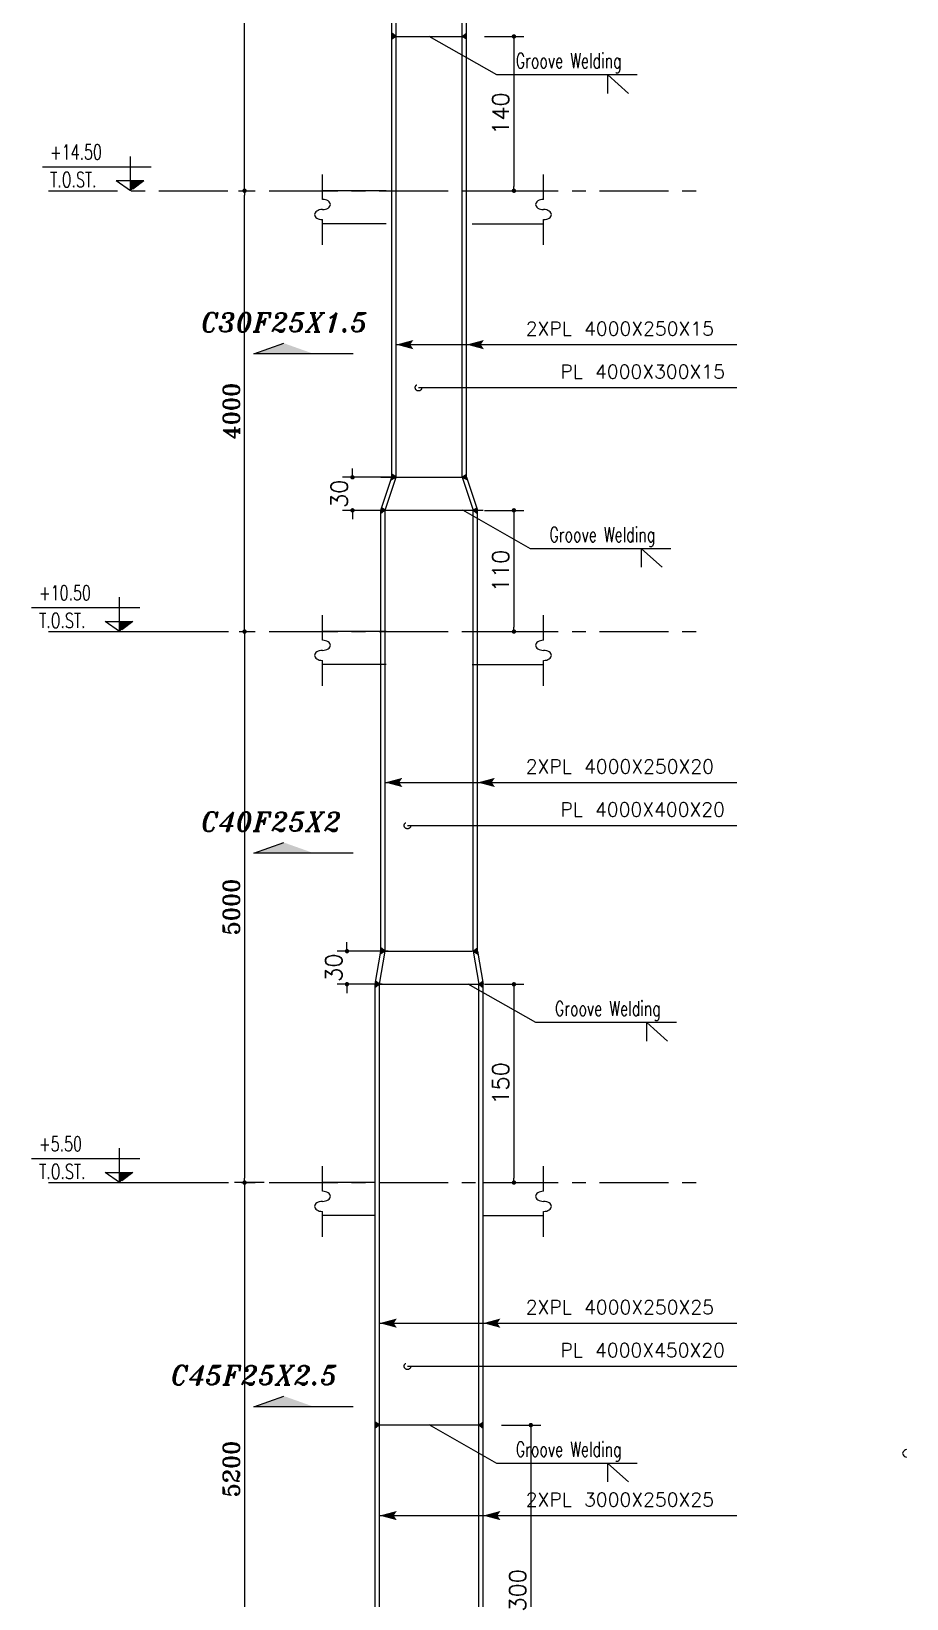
# Model space of a CAD drawing. Header units: inches. Extents: x 1387 to 2676, y -3554 to -2136.
# Drawn here: x 2543.95 to 2559.84, y -2442.79 to -2414.35 of the extents above; entities that cross this region are included whole.
import ezdxf

# ---------------------------------------------------------------- set-up
doc = ezdxf.new("R2010")
doc.units = ezdxf.units.IN
doc.header["$MEASUREMENT"] = 0
doc.linetypes.add('CENTER', pattern=[2, 1.25, -0.25, 0.25, -0.25])
doc.linetypes.add('HIDDEN', pattern=[0.375, 0.25, -0.125])
for name, color, linetype in [('1', 1, 'Continuous'), ('1R', 1, 'Continuous'), ('2H', 2, 'HIDDEN'), ('2Y', 2, 'Continuous'), ('3', 3, 'HIDDEN'), ('3G', 3, 'Continuous'), ('AXE', 1, 'CENTER'), ('D', 1, 'Continuous'), ('DIM', 8, 'Continuous'), ('LEVEL', 3, 'HIDDEN'), ('Pich', 2, 'Continuous')]:
    doc.layers.add(name, color=color, linetype=linetype)
doc.layers.add('2', color=2, linetype='Continuous', lineweight=9)
doc.styles.add('ITALICT', font='italict')
doc.styles.add('ROMANC', font='TXT.shx')
doc.styles.add('ROMANS', font='ROMANS')
doc.styles.add('ROMANT', font='romant')
doc.dimstyles.new('1-100', dxfattribs={"dimtxt": 0.3, "dimasz": 0.08, "dimexe": 0.18, "dimexo": 0.0625, "dimgap": 0.09, "dimtad": 1, "dimdec": 0, "dimlfac": 1000, "dimdsep": 46, "dimtxsty": 'ROMANT', "dimblk": 'DOT', "dimcen": 0.09, "dimclrd": 1, "dimclre": 1, "dimclrt": 3, "dimadec": 0, "dimazin": 0, "dimtfac": 1, "dimtdec": 0, "dimtix": 1, "dimtofl": 0, "dimtmove": 2, "dimatfit": 3, "dimldrblk": 'DOT', "dimfxl": 1, "dimtolj": 1, "dimarcsym": 0})
doc.dimstyles.new('1-50-2', dxfattribs={"dimtxt": 0.3, "dimasz": 0.08, "dimexe": 0.18, "dimexo": 0.0625, "dimgap": 0.09, "dimtad": 1, "dimdec": 0, "dimlfac": 500, "dimdsep": 46, "dimtxsty": 'ROMANT', "dimblk": 'DOT', "dimcen": 0.09, "dimclrd": 1, "dimclre": 1, "dimclrt": 3, "dimadec": 0, "dimazin": 0, "dimtfac": 1, "dimtdec": 0, "dimtix": 1, "dimtofl": 0, "dimtmove": 2, "dimatfit": 3, "dimldrblk": 'DOT', "dimfxl": 1, "dimtolj": 1, "dimarcsym": 0})

# ---------------------------------------------------------------- blocks, each defined once
blk = doc.blocks.new('DOT')
at = {"layer": 'DIM', "color": 0, "linetype": 'ByBlock'}
blk.add_line((-0.5, 0), (-1, 0), dxfattribs=at)
at = {"layer": 'DIM', "color": 0, "linetype": 'ByBlock', "const_width": 0.5}
blk.add_lwpolyline([(-0.25, 0, 1), (0.25, 0, 1)], format="xyb", close=True, dxfattribs=at)
blk = doc.blocks.new('*D1985')
at = {"layer": 'D', "color": 1, "lineweight": -2, "transparency": 16777216}
for p, q in [((2552.173, -2431.644), (2552.888, -2431.644)), ((2552.708, -2431.724), (2552.708, -2435.162)), ((2552.273, -2435.242), (2552.888, -2435.242))]:
    blk.add_line(p, q, dxfattribs=at)
at = {"layer": 'Defpoints', "color": 0, "transparency": 16777216}
for p in [(2552.11, -2431.644), (2552.21, -2435.242), (2552.708, -2435.242)]:
    blk.add_point(p, dxfattribs=at)
at = {"layer": 'D', "color": 1, "lineweight": -2, "transparency": 16777216, "xscale": 0.08, "yscale": 0.08, "zscale": 0.08}
for p, rotation in [((2552.708, -2431.644), 90), ((2552.708, -2435.242), 270)]:
    blk.add_blockref('DOT', p, dxfattribs=dict(at, rotation=rotation))
at = {"layer": 'D', "color": 2, "transparency": 16777216, "insert": (2552.468, -2433.443), "char_height": 0.3, "attachment_point": 5, "rotation": 90, "style": 'ROMANS'}
blk.add_mtext('\\A1;150', dxfattribs=at)
blk = doc.blocks.new('_Dot')
at = {"layer": 'DIM', "color": 0, "lineweight": -2}
blk.add_line((-0.5, 0), (-1, 0), dxfattribs=at)
at = {"layer": 'DIM', "color": 0, "const_width": 0.5}
blk.add_lwpolyline([(-0.25, 0, 1), (0.25, 0, 1)], format="xyb", close=True, dxfattribs=at)
blk = doc.blocks.new('*D1988')
at = {"layer": 'D', "color": 1, "lineweight": -2, "transparency": 16777216}
for p, q in [((2550.426, -2431.042), (2549.498, -2431.042)), ((2549.678, -2430.962), (2549.678, -2430.882)), ((2550.315, -2431.642), (2549.498, -2431.642)), ((2549.678, -2431.722), (2549.678, -2431.802))]:
    blk.add_line(p, q, dxfattribs=at)
at = {"layer": 'Defpoints', "color": 0, "transparency": 16777216}
for p in [(2550.489, -2431.042), (2549.678, -2431.642), (2550.377, -2431.642, -0.015)]:
    blk.add_point(p, dxfattribs=at)
at = {"layer": 'D', "color": 1, "lineweight": -2, "transparency": 16777216, "xscale": 0.08, "yscale": 0.08, "zscale": 0.08}
for p, rotation in [((2549.678, -2431.042), 270), ((2549.678, -2431.642), 90)]:
    blk.add_blockref('DOT', p, dxfattribs=dict(at, rotation=rotation))
at = {"layer": 'D', "color": 2, "transparency": 16777216, "insert": (2549.438, -2431.342), "char_height": 0.3, "attachment_point": 5, "rotation": 90, "style": 'ROMANS'}
blk.add_mtext('\\A1;30', dxfattribs=at)
blk = doc.blocks.new('*D1989')
at = {"layer": 'Defpoints', "color": 0, "transparency": 16777216}
for p in [(2547.657, -2417.242), (2547.819, -2417.242), (2547.657, -2425.242)]:
    blk.add_point(p, dxfattribs=at)
at = {"layer": 'Pich', "color": 1, "lineweight": -2, "transparency": 16777216}
for p, q in [((2547.72, -2417.242), (2547.999, -2417.242)), ((2547.819, -2425.162), (2547.819, -2417.322)), ((2547.72, -2425.242), (2547.999, -2425.242))]:
    blk.add_line(p, q, dxfattribs=at)
at = {"layer": 'Pich', "color": 1, "lineweight": -2, "transparency": 16777216, "xscale": 0.08, "yscale": 0.08, "zscale": 0.08}
for p, rotation in [((2547.819, -2417.242), 90), ((2547.819, -2425.242), 270)]:
    blk.add_blockref('DOT', p, dxfattribs=dict(at, rotation=rotation))
at = {"layer": 'Pich', "color": 3, "transparency": 16777216, "insert": (2547.579, -2421.242), "char_height": 0.3, "attachment_point": 5, "rotation": 90, "style": 'ROMANT'}
blk.add_mtext('\\A1;4000', dxfattribs=at)
blk = doc.blocks.new('*D1990')
at = {"layer": 'Defpoints', "color": 0, "transparency": 16777216}
for p in [(2547.819, -2425.242), (2547.819, -2435.242), (2547.819, -2435.242)]:
    blk.add_point(p, dxfattribs=at)
at = {"layer": 'Pich', "color": 1, "lineweight": -2, "transparency": 16777216}
for p, q in [((2547.819, -2425.322), (2547.819, -2435.162)), ((2547.881, -2425.242), (2547.999, -2425.242)), ((2547.881, -2435.242), (2547.999, -2435.242))]:
    blk.add_line(p, q, dxfattribs=at)
at = {"layer": 'Pich', "color": 1, "lineweight": -2, "transparency": 16777216, "xscale": 0.08, "yscale": 0.08, "zscale": 0.08}
for p, rotation in [((2547.819, -2425.242), 90), ((2547.819, -2435.242), 270)]:
    blk.add_blockref('DOT', p, dxfattribs=dict(at, rotation=rotation))
at = {"layer": 'Pich', "color": 3, "transparency": 16777216, "insert": (2547.579, -2430.242), "char_height": 0.3, "attachment_point": 5, "rotation": 90, "style": 'ROMANT'}
blk.add_mtext('\\A1;5000', dxfattribs=at)
blk = doc.blocks.new('*D1991')
at = {"layer": 'Defpoints', "color": 0, "transparency": 16777216}
for p in [(2548.239, -2435.242), (2547.819, -2445.642), (2548.239, -2445.642)]:
    blk.add_point(p, dxfattribs=at)
at = {"layer": 'Pich', "color": 1, "lineweight": -2, "transparency": 16777216}
for p, q in [((2548.176, -2435.242), (2547.639, -2435.242)), ((2547.819, -2435.322), (2547.819, -2445.562)), ((2548.176, -2445.642), (2547.639, -2445.642))]:
    blk.add_line(p, q, dxfattribs=at)
at = {"layer": 'Pich', "color": 1, "lineweight": -2, "transparency": 16777216, "xscale": 0.08, "yscale": 0.08, "zscale": 0.08}
for p, rotation in [((2547.819, -2435.242), 90), ((2547.819, -2445.642), 270)]:
    blk.add_blockref('DOT', p, dxfattribs=dict(at, rotation=rotation))
at = {"layer": 'Pich', "color": 3, "transparency": 16777216, "insert": (2547.579, -2440.442), "char_height": 0.3, "attachment_point": 5, "rotation": 90, "style": 'ROMANT'}
blk.add_mtext('\\A1;5200', dxfattribs=at)
blk = doc.blocks.new('*D1992')
at = {"layer": 'Defpoints', "color": 0, "transparency": 16777216}
for p in [(2547.649, -2408.242), (2547.819, -2408.242), (2547.649, -2417.242)]:
    blk.add_point(p, dxfattribs=at)
at = {"layer": 'Pich', "color": 1, "lineweight": -2, "transparency": 16777216}
for p, q in [((2547.711, -2408.242), (2547.999, -2408.242)), ((2547.819, -2417.162), (2547.819, -2408.322)), ((2547.711, -2417.242), (2547.999, -2417.242))]:
    blk.add_line(p, q, dxfattribs=at)
at = {"layer": 'Pich', "color": 1, "lineweight": -2, "transparency": 16777216, "xscale": 0.08, "yscale": 0.08, "zscale": 0.08}
for p, rotation in [((2547.819, -2408.242), 90), ((2547.819, -2417.242), 270)]:
    blk.add_blockref('DOT', p, dxfattribs=dict(at, rotation=rotation))
at = {"layer": 'Pich', "color": 3, "transparency": 16777216, "insert": (2547.579, -2412.742), "char_height": 0.3, "attachment_point": 5, "rotation": 90, "style": 'ROMANT'}
blk.add_mtext('\\A1;4500', dxfattribs=at)
blk = doc.blocks.new('*D1996')
at = {"layer": 'D', "color": 1, "lineweight": -2, "transparency": 16777216}
for p, q in [((2549.778, -2422.362), (2549.778, -2422.282)), ((2550.526, -2422.442), (2549.598, -2422.442)), ((2550.415, -2423.042), (2549.598, -2423.042)), ((2549.778, -2423.122), (2549.778, -2423.202))]:
    blk.add_line(p, q, dxfattribs=at)
at = {"layer": 'Defpoints', "color": 0, "transparency": 16777216}
for p in [(2550.589, -2422.442), (2549.778, -2423.042), (2550.477, -2423.042, -0.015)]:
    blk.add_point(p, dxfattribs=at)
at = {"layer": 'D', "color": 1, "lineweight": -2, "transparency": 16777216, "xscale": 0.08, "yscale": 0.08, "zscale": 0.08}
for p, rotation in [((2549.778, -2422.442), 270), ((2549.778, -2423.042), 90)]:
    blk.add_blockref('DOT', p, dxfattribs=dict(at, rotation=rotation))
at = {"layer": 'D', "color": 2, "transparency": 16777216, "insert": (2549.538, -2422.742), "char_height": 0.3, "attachment_point": 5, "rotation": 90, "style": 'ROMANS'}
blk.add_mtext('\\A1;30', dxfattribs=at)
blk = doc.blocks.new('*D1997')
at = {"layer": 'D', "color": 1, "lineweight": -2, "transparency": 16777216}
for p, q in [((2552.48, -2439.644), (2553.195, -2439.644)), ((2553.015, -2439.724), (2553.015, -2445.562)), ((2552.58, -2445.642), (2553.195, -2445.642))]:
    blk.add_line(p, q, dxfattribs=at)
at = {"layer": 'Defpoints', "color": 0, "transparency": 16777216}
for p in [(2552.418, -2439.644), (2552.518, -2445.642), (2553.015, -2445.642)]:
    blk.add_point(p, dxfattribs=at)
at = {"layer": 'D', "color": 1, "lineweight": -2, "transparency": 16777216, "xscale": 0.08, "yscale": 0.08, "zscale": 0.08}
for p, rotation in [((2553.015, -2439.644), 90), ((2553.015, -2445.642), 270)]:
    blk.add_blockref('DOT', p, dxfattribs=dict(at, rotation=rotation))
at = {"layer": 'D', "color": 2, "transparency": 16777216, "insert": (2552.775, -2442.643), "char_height": 0.3, "attachment_point": 5, "rotation": 90, "style": 'ROMANS'}
blk.add_mtext('\\A1;300', dxfattribs=at)
blk = doc.blocks.new('*D1986')
at = {"layer": 'D', "color": 1, "lineweight": -2, "transparency": 16777216}
for p, q in [((2552.173, -2423.042), (2552.888, -2423.042)), ((2552.708, -2423.122), (2552.708, -2425.162)), ((2552.273, -2425.242), (2552.888, -2425.242))]:
    blk.add_line(p, q, dxfattribs=at)
at = {"layer": 'Defpoints', "color": 0, "transparency": 16777216}
for p in [(2552.11, -2423.042, 0.015), (2552.21, -2425.242), (2552.708, -2425.242)]:
    blk.add_point(p, dxfattribs=at)
at = {"layer": 'D', "color": 1, "lineweight": -2, "transparency": 16777216, "xscale": 0.08, "yscale": 0.08, "zscale": 0.08}
for p, rotation in [((2552.708, -2423.042), 90), ((2552.708, -2425.242), 270)]:
    blk.add_blockref('DOT', p, dxfattribs=dict(at, rotation=rotation))
at = {"layer": 'D', "color": 2, "transparency": 16777216, "insert": (2552.468, -2424.142), "char_height": 0.3, "attachment_point": 5, "rotation": 90, "style": 'ROMANS'}
blk.add_mtext('\\A1;110', dxfattribs=at)
blk = doc.blocks.new('*D1987')
at = {"layer": 'D', "color": 1, "lineweight": -2, "transparency": 16777216}
for p, q in [((2552.173, -2414.442), (2552.888, -2414.442)), ((2552.708, -2414.522), (2552.708, -2417.162)), ((2552.273, -2417.242), (2552.888, -2417.242))]:
    blk.add_line(p, q, dxfattribs=at)
at = {"layer": 'Defpoints', "color": 0, "transparency": 16777216}
for p in [(2552.11, -2414.442, 0.015), (2552.21, -2417.242), (2552.708, -2417.242)]:
    blk.add_point(p, dxfattribs=at)
at = {"layer": 'D', "color": 1, "lineweight": -2, "transparency": 16777216, "xscale": 0.08, "yscale": 0.08, "zscale": 0.08}
for p, rotation in [((2552.708, -2414.442), 90), ((2552.708, -2417.242), 270)]:
    blk.add_blockref('DOT', p, dxfattribs=dict(at, rotation=rotation))
at = {"layer": 'D', "color": 2, "transparency": 16777216, "insert": (2552.468, -2415.842), "char_height": 0.3, "attachment_point": 5, "rotation": 90, "style": 'ROMANS'}
blk.add_mtext('\\A1;140', dxfattribs=at)

msp = doc.modelspace()

# ---------------------------------------------------------------- hatches: boundary and pattern name
at = {"layer": '1R'}
h = msp.add_hatch(color=256, dxfattribs=at)
h.dxf.hatch_style = 1
h.paths.add_polyline_path([(2550.4896686, -2414.38469214), (2550.4896686, -2414.44182093), (2550.5696686, -2414.44182093)])
h.paths.add_polyline_path([(2550.5696686, -2414.44182093), (2550.4896686, -2414.44182093), (2550.4896686, -2414.49327732)])
h = msp.add_hatch(color=256, dxfattribs=at)
h.dxf.hatch_style = 1
h.paths.add_polyline_path([(2551.8496686, -2414.38469214), (2551.8496686, -2414.44182093), (2551.7696686, -2414.44182093)])
h.paths.add_polyline_path([(2551.7696686, -2414.44182093), (2551.8496686, -2414.44182093), (2551.8496686, -2414.48664711)])
h = msp.add_hatch(color=256, dxfattribs=at)
h.dxf.hatch_style = 1
h.paths.add_polyline_path([(2550.4896686, -2422.38469214), (2550.4896686, -2422.44182093), (2550.5696686, -2422.44182093)])
h.paths.add_polyline_path([(2550.5696686, -2422.44182093), (2550.4896686, -2422.44182093), (2550.47251578, -2422.49327939)])
h = msp.add_hatch(color=256, dxfattribs=at)
h.dxf.hatch_style = 1
h.paths.add_polyline_path([(2551.8496686, -2422.38469214), (2551.8496686, -2422.44182093), (2551.7696686, -2422.44182093)])
h.paths.add_polyline_path([(2551.7696686, -2422.44182093), (2551.8496686, -2422.44182093), (2551.86461385, -2422.4866567)])
h = msp.add_hatch(color=256, dxfattribs=at)
h.dxf.hatch_style = 1
h.paths.add_polyline_path([(2550.29852494, -2422.98868285), (2550.2896686, -2423.04182093), (2550.3696686, -2423.04182093)])
h.paths.add_polyline_path([(2550.3696686, -2423.04182093), (2550.2896686, -2423.04182093), (2550.2896686, -2423.09894971)])
h = msp.add_hatch(color=256, dxfattribs=at)
h.dxf.hatch_style = 1
h.paths.add_polyline_path([(2552.04086768, -2422.9890154), (2552.0496686, -2423.04182093), (2551.9696686, -2423.04182093)])
h.paths.add_polyline_path([(2551.9696686, -2423.04182093), (2552.0496686, -2423.04182093), (2552.0496686, -2423.09894971)])
h = msp.add_hatch(color=256, dxfattribs=at)
h.dxf.hatch_style = 1
h.paths.add_polyline_path([(2550.2896686, -2430.98469214), (2550.2896686, -2431.04182093), (2550.3696686, -2431.04182093)])
h.paths.add_polyline_path([(2550.3696686, -2431.04182093), (2550.2896686, -2431.04182093), (2550.28071634, -2431.09553448)])
h = msp.add_hatch(color=256, dxfattribs=at)
h.dxf.hatch_style = 1
h.paths.add_polyline_path([(2552.0496686, -2430.98469214), (2552.0496686, -2431.04182093), (2551.9696686, -2431.04182093)])
h.paths.add_polyline_path([(2551.9696686, -2431.04182093), (2552.0496686, -2431.04182093), (2552.05862804, -2431.0955776)])
h = msp.add_hatch(color=256, dxfattribs=at)
h.dxf.hatch_style = 1
h.paths.add_polyline_path([(2550.19852494, -2431.58868285), (2550.1896686, -2431.64182093), (2550.2696686, -2431.64182093)])
h.paths.add_polyline_path([(2550.2696686, -2431.64182093), (2550.1896686, -2431.64182093), (2550.1896686, -2431.69894971)])
h = msp.add_hatch(color=256, dxfattribs=at)
h.dxf.hatch_style = 1
h.paths.add_polyline_path([(2552.14086768, -2431.5890154), (2552.1496686, -2431.64182093), (2552.0696686, -2431.64182093)])
h.paths.add_polyline_path([(2552.0696686, -2431.64182093), (2552.1496686, -2431.64182093), (2552.1496686, -2431.69894971)])
h = msp.add_hatch(color=256, dxfattribs=at)
h.dxf.hatch_style = 1
h.paths.add_polyline_path([(2550.1896686, -2439.58868285), (2550.1896686, -2439.64182093), (2550.2696686, -2439.64182093)])
h.paths.add_polyline_path([(2550.2696686, -2439.64182093), (2550.1896686, -2439.64182093), (2550.1896686, -2439.69894971)])
h = msp.add_hatch(color=256, dxfattribs=at)
h.dxf.hatch_style = 1
h.paths.add_polyline_path([(2552.1496686, -2439.5890154), (2552.1496686, -2439.64182093), (2552.0696686, -2439.64182093)])
h.paths.add_polyline_path([(2552.0696686, -2439.64182093), (2552.1496686, -2439.64182093), (2552.1496686, -2439.69894971)])

# ---------------------------------------------------------------- linework, layer by layer
at = {"layer": '1'}
for p, q in [((2550.5696686, -2420.03435658), (2556.75198285, -2420.03435658)), ((2550.9759754, -2420.81529215), (2556.75198285, -2420.81529215)), ((2550.3696686, -2427.98084205), (2556.75198285, -2427.98084205)), ((2550.7759754, -2428.76177763), (2556.75198285, -2428.76177763)), ((2550.2696686, -2437.79353029), (2556.75198285, -2437.79353029)), ((2550.7759754, -2438.57446586), (2556.75198285, -2438.57446586)), ((2550.2696686, -2441.28584886), (2556.75198285, -2441.28584886))]:
    msp.add_line(p, q, dxfattribs=at)
at = {"layer": '1R'}
for p, q in [((2550.5696686, -2414.44182093, 0.01499996), (2550.4896686, -2414.38469214, 0.01499996)), ((2550.4896686, -2414.44182093), (2551.6496686, -2414.44182093)), ((2550.4896686, -2414.44182093, 0.01499996), (2551.8496686, -2414.44182093, 0.01499996)), ((2550.5696686, -2414.44182093, 0.01499996), (2550.4896686, -2414.49326984, 0.0255304)), ((2552.39779013, -2415.1384708, 0.01499996), (2551.1696686, -2414.44182093, 0.01499996)), ((2551.7696686, -2414.44182093, 0.01499996), (2551.8496686, -2414.38469214, 0.01499996)), ((2551.7696686, -2414.44182093, 0.01499996), (2551.8496686, -2414.48664711, 0.02550448)), ((2554.94505491, -2415.1384708, 0.01499996), (2552.39779013, -2415.1384708, 0.01499996)), ((2550.2896686, -2422.44182093, 0.01499996), (2551.6496686, -2422.44182093, 0.01499996)), ((2550.5696686, -2422.44182093, 0.02999992), (2550.47251578, -2422.49327939, 0.01499996)), ((2550.5696686, -2422.44182093, 0.02999992), (2550.4896686, -2422.38469214, 0.02999992)), ((2550.4896686, -2422.44182093, 0.02999992), (2551.8496686, -2422.44182093, 0.02999992)), ((2551.7696686, -2422.44182093, 0.02999992), (2551.8496686, -2422.38469214, 0.02999992)), ((2551.7696686, -2422.44182093, 0.02999992), (2551.86461385, -2422.4866567, 0.01499996)), ((2550.1896686, -2423.04182093, 0.01499996), (2552.1496686, -2423.04182093, 0.01499996)), ((2550.1896686, -2423.04182093, 0.01499996), (2552.1496686, -2423.04182093, 0.01499996)), ((2550.1896686, -2423.04182093, 0.01499996), (2551.9496686, -2423.04182093, 0.01499996)), ((2550.1896686, -2423.04182093, 0.01499996), (2551.9496686, -2423.04182093, 0.01499996)), ((2550.3696686, -2423.04182093, 0.02999992), (2550.2896686, -2423.09894971, 0.02999992)), ((2550.3696686, -2423.04182093, 0.02999992), (2550.29852494, -2422.98868285, 0.01632841)), ((2553.00827847, -2423.7384708, 0.01499996), (2551.78015693, -2423.04182093, 0.01499996)), ((2551.9696686, -2423.04182093, 0.01499996), (2552.04086768, -2422.9890154, 0.01499996)), ((2551.9696686, -2423.04182093, 0.01499996), (2552.0496686, -2423.09894971, 0.01499996)), ((2555.55554324, -2423.7384708, 0.01499996), (2553.00827847, -2423.7384708, 0.01499996)), ((2550.3696686, -2431.04182093, 0.01499996), (2550.2806408, -2431.09598773, -0.00135417)), ((2550.3696686, -2431.04182093, 0.01499996), (2550.2896686, -2430.98469214, 0.01499996)), ((2550.2896686, -2431.04182093), (2551.6496686, -2431.04182093)), ((2550.4896686, -2431.04182093, 0.01499996), (2551.9496686, -2431.04182093, 0.01499996)), ((2551.9696686, -2431.04182093, 0.01499996), (2552.0496686, -2430.98469214, 0.01499996)), ((2551.9696686, -2431.04182093, 0.01499996), (2552.05862804, -2431.0955776)), ((2550.1896686, -2431.64182093), (2552.1496686, -2431.64182093)), ((2550.1896686, -2431.64182093), (2552.1496686, -2431.64182093)), ((2550.1896686, -2431.64182093), (2551.9496686, -2431.64182093)), ((2550.1896686, -2431.64182093), (2551.9496686, -2431.64182093)), ((2550.2696686, -2431.64182093), (2550.1896686, -2431.69894971)), ((2550.2696686, -2431.64182093), (2550.19852494, -2431.58868285, -0.01367151)), ((2553.10827847, -2432.3384708), (2551.88015693, -2431.64182093)), ((2552.0696686, -2431.64182093), (2552.14086768, -2431.5890154)), ((2552.0696686, -2431.64182093), (2552.1496686, -2431.69894971)), ((2555.65554324, -2432.3384708), (2553.10827847, -2432.3384708)), ((2550.2696686, -2439.64182093), (2550.1896686, -2439.58868285)), ((2550.2696686, -2439.64182093), (2550.1896686, -2439.69894971)), ((2550.2696686, -2439.64182093), (2552.1496686, -2439.64182093)), ((2550.2696686, -2439.64182093), (2552.1496686, -2439.64182093)), ((2550.2696686, -2439.64182093), (2552.0296686, -2439.64182093)), ((2550.2696686, -2439.64182093), (2552.0296686, -2439.64182093)), ((2552.39779013, -2440.3384708), (2551.1696686, -2439.64182093)), ((2552.0696686, -2439.64182093), (2552.1496686, -2439.5890154)), ((2552.0696686, -2439.64182093), (2552.1496686, -2439.69894971)), ((2554.94505491, -2440.3384708), (2552.39779013, -2440.3384708))]:
    msp.add_line(p, q, dxfattribs=at)
at = {"layer": '2'}
for p, q in [((2545.75145985, -2417.24182093, 0.01499996), (2545.75145985, -2416.61739026, 0.01499996)), ((2546.12136675, -2416.81370702, 0.01499996), (2544.14971368, -2416.81370702, 0.01499996)), ((2545.75145985, -2417.24182093, 0.01499996), (2545.49141499, -2417.06165807, 0.01499996)), ((2545.49148158, -2417.05694723, 0.01499996), (2545.99156786, -2417.05694723, 0.01499996)), ((2545.92136675, -2424.81370702), (2543.94971368, -2424.81370702)), ((2545.55145985, -2425.24182093), (2545.55145985, -2424.61739026)), ((2545.55145985, -2425.24182093), (2545.29141499, -2425.06165807)), ((2545.29148158, -2425.05694723), (2545.79156786, -2425.05694723)), ((2545.92136675, -2434.81370702), (2543.94971368, -2434.81370702)), ((2545.55145985, -2435.24182093), (2545.55145985, -2434.61739026)), ((2545.55145985, -2435.24182093), (2545.29141499, -2435.06165807)), ((2545.29148158, -2435.05694723), (2545.79156786, -2435.05694723))]:
    msp.add_line(p, q, dxfattribs=at)
at = {"layer": '2H'}
for p, q in [((2545.99150126, -2417.06165807, 0.01499996), (2545.75145985, -2417.24182093, 0.01499996)), ((2545.79150126, -2425.06165807), (2545.55145985, -2425.24182093)), ((2545.79150126, -2435.06165807), (2545.55145985, -2435.24182093))]:
    msp.add_line(p, q, dxfattribs=at)
at = {"layer": '2Y'}
for p, q in [((2554.41074394, -2415.47434832, 0.01499996), (2554.41074394, -2415.13934313, 0.01499996)), ((2554.41074394, -2415.13934313, 0.01499996), (2554.78544646, -2415.47434832, 0.01499996)), ((2549.23293071, -2417.40026768), (2549.23293071, -2416.94464456)), ((2553.24505963, -2417.40026768), (2553.24505963, -2416.94464456)), ((2549.23293071, -2418.22621456), (2549.23293071, -2417.76563008)), ((2553.24505963, -2418.22621456), (2553.24505963, -2417.76563008)), ((2555.02123227, -2424.07434832, 0.01499996), (2555.02123227, -2423.73934313, 0.01499996)), ((2555.02123227, -2423.73934313, 0.01499996), (2555.39593479, -2424.07434832, 0.01499996)), ((2549.23293071, -2425.40026768), (2549.23293071, -2424.94464456)), ((2553.24505963, -2425.40026768), (2553.24505963, -2424.94464456)), ((2549.23293071, -2426.22621456), (2549.23293071, -2425.76563008)), ((2553.24505963, -2426.22621456), (2553.24505963, -2425.76563008)), ((2555.12123227, -2432.67434832), (2555.12123227, -2432.33934313)), ((2555.12123227, -2432.33934313), (2555.49593479, -2432.67434832)), ((2549.23293071, -2435.40026768), (2549.23293071, -2434.94464456)), ((2553.24505963, -2435.40026768), (2553.24505963, -2434.94464456)), ((2549.23293071, -2436.22621456), (2549.23293071, -2435.76563008)), ((2553.24505963, -2436.22621456), (2553.24505963, -2435.76563008)), ((2554.41074394, -2440.67434832), (2554.41074394, -2440.33934313)), ((2554.41074394, -2440.33934313), (2554.78544646, -2440.67434832))]:
    msp.add_line(p, q, dxfattribs=at)
for centre, radius, start, end in [((2549.23293071, -2417.62403697), 0.22376929, 75.201495889, 90.000000003), ((2549.25017643, -2417.55875763), 0.15625036, 57.470460436, 75.201495889), ((2549.2764709, -2417.51753051), 0.10735174, 33.001544692, 57.470460436), ((2549.31638528, -2417.49160828), 0.05975846, 359.999999998, 33.001544691), ((2549.31638528, -2417.49160828), 0.05975846, 326.998455309, 0), ((2553.16160507, -2417.49160828), 0.05975846, 146.998455309, 180.000000002), ((2553.16160507, -2417.49160828), 0.05975846, 180, 213.001544691), ((2553.20151945, -2417.51753051), 0.10735174, 122.529539564, 146.998455308), ((2553.22781391, -2417.55875763), 0.15625036, 104.798504111, 122.529539564), ((2553.24505963, -2417.62403697), 0.22376929, 89.999999997, 104.798504111), ((2549.14947615, -2417.67428948), 0.05975846, 146.998455308, 179.999999999), ((2549.14947615, -2417.67428948), 0.05975846, 180, 213.001544691), ((2549.18939053, -2417.70021171), 0.10735174, 122.529539564, 146.998455308), ((2549.18939053, -2417.64836724), 0.10735174, 213.001544692, 237.470460436), ((2549.21568499, -2417.74143883), 0.15625036, 104.798504114, 122.529539568), ((2549.21568499, -2417.60714012), 0.15625036, 237.470460436, 255.201495889), ((2549.23293071, -2417.80671817), 0.22376929, 89.999999997, 104.798504111), ((2549.23293071, -2417.54186079), 0.22376929, 255.201495889, 270), ((2549.23293071, -2417.35917959), 0.22376929, 270, 284.798504114), ((2549.25017643, -2417.42445892), 0.15625036, 284.798504111, 302.529539564), ((2549.2764709, -2417.46568605), 0.10735174, 302.529539564, 326.998455309), ((2553.20151945, -2417.46568605), 0.10735174, 213.001544691, 237.470460436), ((2553.22781391, -2417.42445892), 0.15625036, 237.470460436, 255.201495889), ((2553.24505963, -2417.35917959), 0.22376929, 255.201495886, 270), ((2553.24505963, -2417.80671817), 0.22376929, 75.201495889, 90.000000003), ((2553.24505963, -2417.54186079), 0.22376929, 270, 284.798504111), ((2553.26230536, -2417.74143883), 0.15625036, 57.470460432, 75.201495886), ((2553.26230536, -2417.60714012), 0.15625036, 284.798504111, 302.529539564), ((2553.28859982, -2417.70021171), 0.10735174, 33.001544692, 57.470460436), ((2553.28859982, -2417.64836724), 0.10735174, 302.529539564, 326.998455308), ((2553.3285142, -2417.67428948), 0.05975846, 0.000000001, 33.001544692), ((2553.3285142, -2417.67428948), 0.05975846, 326.998455309, 0), ((2549.23293071, -2425.62403697), 0.22376929, 75.201495889, 90.000000003), ((2549.25017643, -2425.55875763), 0.15625036, 57.470460436, 75.201495889), ((2549.2764709, -2425.51753051), 0.10735174, 33.001544692, 57.470460436), ((2549.31638528, -2425.49160828), 0.05975846, 359.999999998, 33.001544691), ((2553.16160507, -2425.49160828), 0.05975846, 146.998455309, 180.000000002), ((2553.20151945, -2425.51753051), 0.10735174, 122.529539564, 146.998455308), ((2553.22781391, -2425.55875763), 0.15625036, 104.798504111, 122.529539564), ((2553.24505963, -2425.62403697), 0.22376929, 89.999999997, 104.798504111), ((2549.14947615, -2425.67428948), 0.05975846, 146.998455308, 179.999999999), ((2549.14947615, -2425.67428948), 0.05975846, 180, 213.001544691), ((2549.18939053, -2425.70021171), 0.10735174, 122.529539564, 146.998455308), ((2549.18939053, -2425.64836724), 0.10735174, 213.001544692, 237.470460436), ((2549.21568499, -2425.74143883), 0.15625036, 104.798504114, 122.529539568), ((2549.21568499, -2425.60714012), 0.15625036, 237.470460436, 255.201495889), ((2549.23293071, -2425.80671817), 0.22376929, 89.999999997, 104.798504111), ((2549.23293071, -2425.35917959), 0.22376929, 270, 284.798504114), ((2549.25017643, -2425.42445892), 0.15625036, 284.798504111, 302.529539564), ((2549.2764709, -2425.46568605), 0.10735174, 302.529539564, 326.998455309), ((2549.31638528, -2425.49160828), 0.05975846, 326.998455309, 0), ((2553.16160507, -2425.49160828), 0.05975846, 180, 213.001544691), ((2553.20151945, -2425.46568605), 0.10735174, 213.001544691, 237.470460436), ((2553.22781391, -2425.42445892), 0.15625036, 237.470460436, 255.201495889), ((2553.24505963, -2425.35917959), 0.22376929, 255.201495886, 270), ((2553.24505963, -2425.80671817), 0.22376929, 75.201495889, 90.000000003), ((2553.26230536, -2425.74143883), 0.15625036, 57.470460432, 75.201495886), ((2553.26230536, -2425.60714012), 0.15625036, 284.798504111, 302.529539564), ((2553.28859982, -2425.70021171), 0.10735174, 33.001544692, 57.470460436), ((2553.28859982, -2425.64836724), 0.10735174, 302.529539564, 326.998455308), ((2553.3285142, -2425.67428948), 0.05975846, 0.000000001, 33.001544692), ((2553.3285142, -2425.67428948), 0.05975846, 326.998455309, 0), ((2549.23293071, -2425.54186079), 0.22376929, 255.201495889, 270), ((2553.24505963, -2425.54186079), 0.22376929, 270, 284.798504111), ((2549.23293071, -2435.62403697), 0.22376929, 75.201495889, 90.000000003), ((2549.25017643, -2435.55875763), 0.15625036, 57.470460436, 75.201495889), ((2553.22781391, -2435.55875763), 0.15625036, 104.798504111, 122.529539564), ((2553.24505963, -2435.62403697), 0.22376929, 89.999999997, 104.798504111), ((2549.14947615, -2435.67428948), 0.05975846, 146.998455308, 179.999999999), ((2549.14947615, -2435.67428948), 0.05975846, 180, 213.001544691), ((2549.18939053, -2435.70021171), 0.10735174, 122.529539564, 146.998455308), ((2549.21568499, -2435.74143883), 0.15625036, 104.798504114, 122.529539568), ((2549.23293071, -2435.80671817), 0.22376929, 89.999999997, 104.798504111), ((2549.23293071, -2435.35917959), 0.22376929, 270, 284.798504114), ((2549.25017643, -2435.42445892), 0.15625036, 284.798504111, 302.529539564), ((2549.2764709, -2435.51753051), 0.10735174, 33.001544692, 57.470460436), ((2549.2764709, -2435.46568605), 0.10735174, 302.529539564, 326.998455309), ((2549.31638528, -2435.49160828), 0.05975846, 359.999999998, 33.001544691), ((2549.31638528, -2435.49160828), 0.05975846, 326.998455309, 0), ((2553.16160507, -2435.49160828), 0.05975846, 146.998455309, 180.000000002), ((2553.16160507, -2435.49160828), 0.05975846, 180, 213.001544691), ((2553.20151945, -2435.51753051), 0.10735174, 122.529539564, 146.998455308), ((2553.20151945, -2435.46568605), 0.10735174, 213.001544691, 237.470460436), ((2553.22781391, -2435.42445892), 0.15625036, 237.470460436, 255.201495889), ((2553.24505963, -2435.35917959), 0.22376929, 255.201495886, 270), ((2553.24505963, -2435.80671817), 0.22376929, 75.201495889, 90.000000003), ((2553.26230536, -2435.74143883), 0.15625036, 57.470460432, 75.201495886), ((2553.28859982, -2435.70021171), 0.10735174, 33.001544692, 57.470460436), ((2553.3285142, -2435.67428948), 0.05975846, 0.000000001, 33.001544692), ((2553.3285142, -2435.67428948), 0.05975846, 326.998455309, 0), ((2549.18939053, -2435.64836724), 0.10735174, 213.001544692, 237.470460436), ((2549.21568499, -2435.60714012), 0.15625036, 237.470460436, 255.201495889), ((2549.23293071, -2435.54186079), 0.22376929, 255.201495889, 270), ((2553.24505963, -2435.54186079), 0.22376929, 270, 284.798504111), ((2553.26230536, -2435.60714012), 0.15625036, 284.798504111, 302.529539564), ((2553.28859982, -2435.64836724), 0.10735174, 302.529539564, 326.998455308), ((2559.81316479, -2440.15701726), 0.05079469, 146.998455308, 179.999999998), ((2559.81316479, -2440.15701726), 0.05079469, 179.999999998, 213.00154469), ((2559.84709202, -2440.17905116), 0.09124898, 122.529539566, 146.998455308), ((2559.84709202, -2440.13498337), 0.09124898, 213.001544692, 237.470460434), ((2559.86944231, -2440.21409422), 0.1328128, 104.798504115, 122.529539568), ((2559.86944231, -2440.09994031), 0.1328128, 237.470460432, 255.201495885)]:
    msp.add_arc(centre, radius, start, end, dxfattribs=at)
at = {"layer": '3'}
for centre in [(2550.9759754, -2420.81529215), (2550.7759754, -2428.76177763), (2550.7759754, -2438.57446586)]:
    msp.add_circle(centre, 0.06, dxfattribs=at)
for points in [[(2545.75145985, -2417.24182093, 0.01499996), (2545.99150126, -2417.06165807, 0.01499996), (2545.75145985, -2417.06165807, 0.01499996)], [(2550.5696686, -2420.03435658), (2550.82690391, -2420.03435658), (2550.88330326, -2419.95030057)], [(2550.5696686, -2420.03435658), (2550.82690391, -2420.03435658), (2550.88330326, -2420.11841258)], [(2551.8496686, -2420.03434572, 0.02886904), (2552.10690391, -2420.03434572, 0.02886904), (2552.16330326, -2419.95028971, 0.02886904)], [(2551.8496686, -2420.03434572, 0.02886904), (2552.10690391, -2420.03434572, 0.02886904), (2552.16330326, -2420.11840173, 0.02886904)], [(2545.55145985, -2425.24182093), (2545.79150126, -2425.06165807), (2545.55145985, -2425.06165807)], [(2550.3696686, -2427.98084205), (2550.62690391, -2427.98084205), (2550.68330326, -2427.89678604)], [(2550.3696686, -2427.98084205), (2550.62690391, -2427.98084205), (2550.68330326, -2428.06489806)], [(2552.0496686, -2427.98084205), (2552.30690391, -2427.98084205), (2552.36330326, -2427.89678604)], [(2552.0496686, -2427.98084205), (2552.30690391, -2427.98084205), (2552.36330326, -2428.06489806)], [(2545.55145985, -2435.24182093), (2545.79150126, -2435.06165807), (2545.55145985, -2435.06165807)], [(2550.2696686, -2437.79353029), (2550.52690391, -2437.79353029), (2550.58330326, -2437.70947428)], [(2550.2696686, -2437.79353029), (2550.52690391, -2437.79353029), (2550.58330326, -2437.87758629)], [(2552.1496686, -2437.79353029), (2552.40690391, -2437.79353029), (2552.46330326, -2437.70947428)], [(2552.1496686, -2437.79353029), (2552.40690391, -2437.79353029), (2552.46330326, -2437.87758629)], [(2550.2696686, -2441.28584886), (2550.52690391, -2441.28584886), (2550.58330326, -2441.20179285)], [(2550.2696686, -2441.28584886), (2550.52690391, -2441.28584886), (2550.58330326, -2441.36990487)], [(2552.1496686, -2441.28584886), (2552.40690391, -2441.28584886), (2552.46330326, -2441.20179285)], [(2552.1496686, -2441.28584886), (2552.40690391, -2441.28584886), (2552.46330326, -2441.36990487)]]:
    msp.add_solid(points, dxfattribs=at)
at = {"layer": '3G'}
for p, q in [((2550.4896686, -2422.44182093, 0.02999992), (2550.4896686, -2382.94182093, 0.01499996)), ((2550.5696686, -2422.44182093, 0.02999992), (2550.5696686, -2382.94182093, 0.01499996)), ((2551.7696686, -2422.44182093, 0.02999992), (2551.7696686, -2382.94182093, 0.01492132)), ((2551.7696686, -2422.44182093, 0.02999992), (2551.7696686, -2382.94182093, 0.01492132)), ((2551.8496686, -2422.44182093, 0.02999992), (2551.8496686, -2382.94182093, 0.01492132)), ((2550.3896686, -2417.24182093), (2549.23293071, -2417.24182093)), ((2551.9496686, -2417.24182093), (2553.24505963, -2417.24182093)), ((2550.3896686, -2417.84182093), (2549.23293071, -2417.84182093)), ((2551.9496686, -2417.84182093), (2553.24505963, -2417.84182093)), ((2547.98941769, -2420.20288994), (2548.53335051, -2420.00932314)), ((2549.79229709, -2420.20288994), (2547.98941769, -2420.20288994)), ((2550.2896686, -2423.04182093, 0.01499996), (2550.4896686, -2422.44182093, 0.01499996)), ((2550.3696686, -2423.04182093, 0.01499996), (2550.5696686, -2422.44182093, 0.01499996)), ((2551.7696686, -2422.44182093, 0.01499996), (2551.9696686, -2423.04182093, 0.01499996)), ((2551.8496686, -2422.44182093, 0.01499996), (2552.0496686, -2423.04182093, 0.01499996)), ((2550.2896686, -2431.04182093), (2550.2896686, -2423.04182093, 0.01499996)), ((2550.3696686, -2431.04182093), (2550.3696686, -2423.04182093, 0.01499996)), ((2551.9696686, -2431.04182093), (2551.9696686, -2423.04182093, 0.01499996)), ((2551.9696686, -2431.04182093), (2551.9696686, -2423.04182093, 0.01499996)), ((2552.0496686, -2431.04182093), (2552.0496686, -2423.04182093, 0.01499996)), ((2550.3896686, -2425.24182093), (2549.23293071, -2425.24182093)), ((2551.9496686, -2425.24182093), (2553.24505963, -2425.24182093)), ((2550.3896686, -2425.84182093), (2549.23293071, -2425.84182093)), ((2551.9496686, -2425.84182093), (2553.24505963, -2425.84182093)), ((2547.98941769, -2429.26457323), (2548.53335051, -2429.07100643)), ((2549.79229709, -2429.26457323), (2547.98941769, -2429.26457323)), ((2550.1896686, -2431.64182093, -0.01499996), (2550.2896686, -2431.04182093)), ((2550.2696686, -2431.64182093, -0.01499996), (2550.3696686, -2431.04182093)), ((2551.9696686, -2431.04182093), (2552.0696686, -2431.64182093)), ((2552.0496686, -2431.04182093), (2552.1496686, -2431.64182093)), ((2550.1896686, -2445.60672093), (2550.1896686, -2431.64182093)), ((2550.2696686, -2445.60672093), (2550.2696686, -2431.64182093)), ((2552.0696686, -2445.60672093), (2552.0696686, -2431.64182093)), ((2552.0696686, -2445.60672093), (2552.0696686, -2431.64182093)), ((2552.1496686, -2445.60672093), (2552.1496686, -2431.64182093)), ((2550.1896686, -2435.24182093), (2549.23293071, -2435.24182093)), ((2552.1496686, -2435.24182093), (2553.24505963, -2435.24182093)), ((2550.1896686, -2435.84182093), (2549.23293071, -2435.84182093)), ((2552.1496686, -2435.84182093), (2553.24505963, -2435.84182093)), ((2547.98941769, -2439.31072084), (2548.53335051, -2439.11715404)), ((2549.79229709, -2439.31072084), (2547.98941769, -2439.31072084))]:
    msp.add_line(p, q, dxfattribs=at)
for points in [[(2547.98941769, -2420.20288994), (2548.53335051, -2420.00932314), (2548.53335051, -2420.20288994)], [(2549.07728332, -2420.20288994), (2548.53335051, -2420.00932314), (2548.53335051, -2420.20288994)], [(2547.98941769, -2429.26457323), (2548.53335051, -2429.07100643), (2548.53335051, -2429.26457323)], [(2549.07728332, -2429.26457323), (2548.53335051, -2429.07100643), (2548.53335051, -2429.26457323)], [(2547.98941769, -2439.31072084), (2548.53335051, -2439.11715404), (2548.53335051, -2439.31072084)], [(2549.07728332, -2439.31072084), (2548.53335051, -2439.11715404), (2548.53335051, -2439.31072084)]]:
    msp.add_solid(points, dxfattribs=at)
at = {"layer": 'AXE'}
for p, q in [((2544.26296083, -2417.24182093), (2556.1002459, -2417.24182093)), ((2544.26296083, -2425.24182093, -0.01499996), (2556.1002459, -2425.24182093, -0.01499996)), ((2544.26296083, -2435.24182093), (2556.1002459, -2435.24182093))]:
    msp.add_line(p, q, dxfattribs=at)
at = {"layer": 'D'}
for p, q in [((2544.75884733, -2425.24182093), (2546.90920813, -2425.24182093)), ((2545.37482514, -2425.24182093), (2547.52518594, -2425.24182093)), ((2544.75884733, -2435.24182093), (2546.90920813, -2435.24182093)), ((2545.37482514, -2435.24182093), (2547.52518594, -2435.24182093))]:
    msp.add_line(p, q, dxfattribs=at)

# ---------------------------------------------------------------- texts
at = {"layer": '2Y', "style": 'ROMANC'}
for s, p in [('2XPL 4000X250X15', (2552.92231894, -2419.86869951)), ('PL 4000X300X15', (2553.54994354, -2420.64963509)), ('2XPL 4000X250X20', (2552.92231894, -2427.81518498)), ('PL 4000X400X20', (2553.54994354, -2428.59612056)), ('2XPL 4000X250X25', (2552.92231894, -2437.62787322)), ('PL 4000X450X20', (2553.54994354, -2438.4088088)), ('2XPL 3000X250X25', (2552.92231894, -2441.12019179))]:
    msp.add_text(s, height=0.2499993062, dxfattribs=at).set_placement(p)
at = {"layer": '3G', "style": 'ITALICT'}
for s, p in [('C30F25X1.5', (2547.02780954, -2419.80532082)), ('C40F25X2', (2547.02780954, -2428.86700411)), ('C45F25X2.5', (2546.48021947, -2438.91315171))]:
    msp.add_text(s, height=0.35, dxfattribs=at).set_placement(p)
at = {"layer": 'LEVEL', "style": 'ROMANS', "width": 0.7}
for s, p in [('Groove Welding', (2552.74160206, -2415.01690635, 0.01499996)), ('+14.50', (2544.29051191, -2416.67407289, 0.01499996)), ('T.O.ST.  ', (2544.29051191, -2417.1753198, 0.01499996)), ('Groove Welding', (2553.35209039, -2423.61690635, 0.01499996)), ('+10.50', (2544.09051191, -2424.67407289)), ('T.O.ST.  ', (2544.09051191, -2425.1753198)), ('Groove Welding', (2553.45209039, -2432.21690635)), ('+5.50', (2544.09051191, -2434.67407289)), ('T.O.ST.  ', (2544.09051191, -2435.1753198)), ('Groove Welding', (2552.74160206, -2440.21690635))]:
    msp.add_text(s, height=0.27, dxfattribs=at).set_placement(p)

# ---------------------------------------------------------------- dimensions: what is measured, and where the dimension line sits
at = {"layer": 'D'}
for base, p1, p2, text, picture, middle in [((2552.7076195, -2417.24182093), (2552.11022911, -2414.44182093, 0.01499996), (2552.21022911, -2417.24182093), '140', '*D1987', (2552.4676195, -2415.84182093)), ((2549.77786913, -2423.04182093, 0.04499989), (2550.58893161, -2422.44182093, 0.04499989), (2550.47736824, -2423.04182093, 0.02999992), '30', '*D1996', (2549.53786913, -2422.74182093, 0.04499989)), ((2552.7076195, -2425.24182093), (2552.11022911, -2423.04182093, 0.01499996), (2552.21022911, -2425.24182093), '110', '*D1986', (2552.4676195, -2424.14182093)), ((2549.67786913, -2431.64182093, 0.01499996), (2550.48893161, -2431.04182093, 0.01499996), (2550.37736824, -2431.64182093), '30', '*D1988', (2549.43786913, -2431.34182093, 0.01499996)), ((2552.7076195, -2435.24182093), (2552.11022911, -2431.64365975), (2552.21022911, -2435.24182093), '150', '*D1985', (2552.4676195, -2433.44274034)), ((2553.01503508, -2445.64182093), (2552.41764469, -2439.64365975), (2552.51764469, -2445.64182093), '300', '*D1997', (2552.77503508, -2442.64274034))]:
    dim = msp.add_linear_dim(base=base, p1=p1, p2=p2, angle=90, text=text, dimstyle='1-100', override={"dimtxsty": 'ROMANS', "dimclrt": 2, "dimtmove": 1}, dxfattribs=at)
    dim.commit()
    dim.dimension.update_dxf_attribs({"geometry": picture, "text_midpoint": middle})
at = {"layer": 'Pich'}
for base, p1, p2, picture, middle in [((2547.81889824, -2408.24182093), (2547.64889824, -2417.24182093), (2547.64889824, -2408.24182093), '*D1992', (2547.57889824, -2412.74182093)), ((2547.81889824, -2417.24182093), (2547.65742252, -2425.24182093), (2547.65742252, -2417.24182093), '*D1989', (2547.57889824, -2421.24182093)), ((2547.81889824, -2435.24182093), (2547.81889824, -2425.24182093), (2547.81889824, -2435.24182093), '*D1990', (2547.57889824, -2430.24182093)), ((2547.81889824, -2445.64182093), (2548.23889824, -2435.24182093), (2548.23889824, -2445.64182093), '*D1991', (2547.57889824, -2440.44182093))]:
    dim = msp.add_linear_dim(base=base, p1=p1, p2=p2, angle=90, dimstyle='1-50-2', dxfattribs=at)
    dim.commit()
    dim.dimension.update_dxf_attribs({"geometry": picture, "text_midpoint": middle})

doc.saveas('drawing.dxf')
